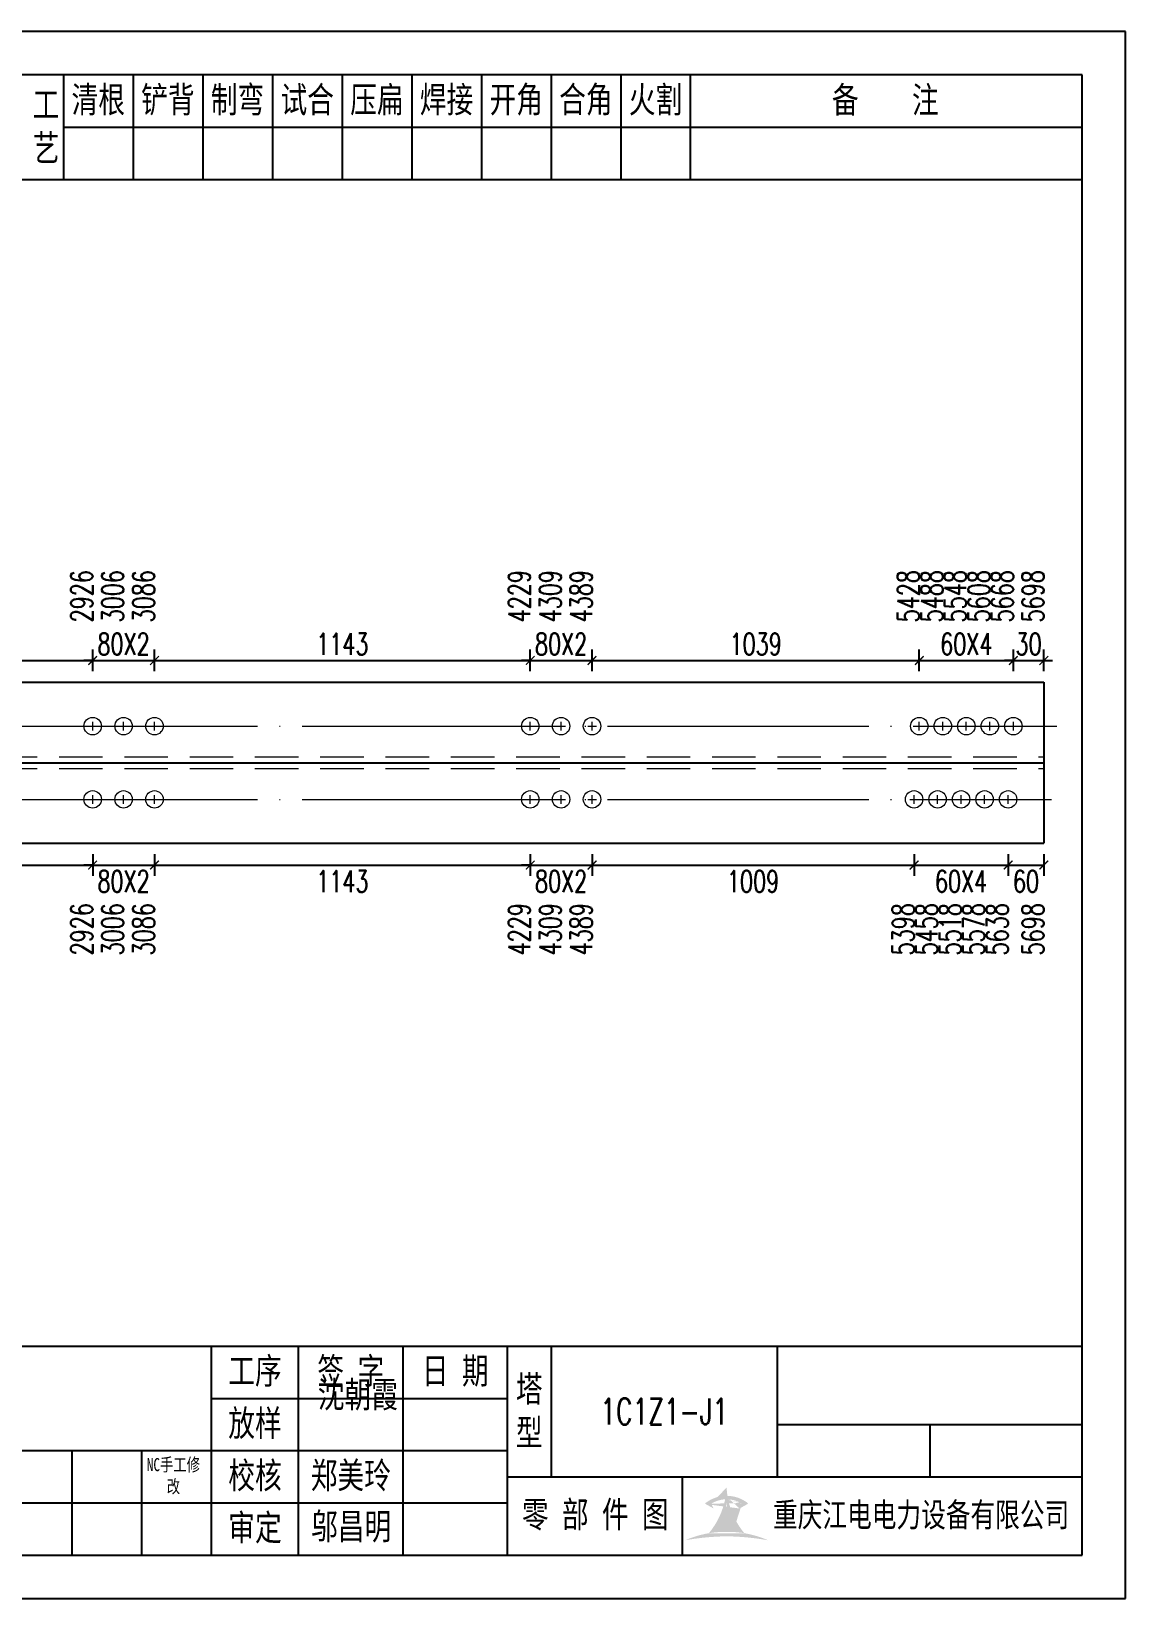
# Model space of a CAD drawing. Header units: millimetres. Extents: x -524 to 9570, y -2481 to 180.
# Drawn here: x 444.3 to 570, y -2400 to -2220 of the extents above; entities that cross this region are included whole.
import ezdxf
from ezdxf.enums import TextEntityAlignment as Align

# ---------------------------------------------------------------- set-up
doc = ezdxf.new("R2010")
doc.units = ezdxf.units.MM
doc.header["$LTSCALE"] = 20
doc.header["$PDMODE"] = 1
doc.linetypes.add('DASHDOT2X', pattern=[1.75, 1.5, -0.125, 0, -0.125])
doc.linetypes.add('HIDDEN', pattern=[0.375, 0.25, -0.125])
for name, color, linetype, lineweight in [('1', 7, 'Continuous', 25), ('11', 1, 'Continuous', 13), ('2', 1, 'HIDDEN', 13), ('5', 7, 'Continuous', 13), ('7', 3, 'DASHDOT2X', 13)]:
    doc.layers.add(name, color=color, linetype=linetype, lineweight=lineweight)
doc.styles.get("Standard").update_dxf_attribs({"font": 'simplex', "width": 0.7, "bigfont": 'gbhzfs.shx'})
doc.styles.add('TITLE_TXT', font='simplex.shx', dxfattribs={"width": 0.75, "height": 2.5, "bigfont": 'gbhzfs.shx'})
doc.dimstyles.new('dimStyle4', dxfattribs={"dimtxt": 2.5, "dimasz": 1, "dimexe": 1.25, "dimexo": 0, "dimgap": 0.63, "dimtad": 2, "dimzin": 0, "dimdsep": 46, "dimtxsty": 'standard', "dimblk": 'ARCHTICK', "dimblk1": 'ARCHTICK', "dimblk2": 'ARCHTICK', "dimcen": 0.09, "dimadec": 0, "dimazin": 0, "dimtfac": 1, "dimtdec": 1, "dimtix": 1, "dimtmove": 2, "dimatfit": 3, "dimfxl": 0, "dimtolj": 1, "dimtzin": 0, "dimarcsym": 0})
doc.dimstyles.get("Standard").update_dxf_attribs({"dimtxt": 2.5, "dimasz": 1, "dimexe": 1.25, "dimexo": 0, "dimgap": 0.63, "dimtad": 1, "dimzin": 0, "dimdsep": 46, "dimtxsty": 'standard', "dimblk": 'ARCHTICK', "dimblk1": 'ARCHTICK', "dimblk2": 'ARCHTICK', "dimcen": 0.09, "dimadec": 0, "dimazin": 0, "dimtfac": 1, "dimtdec": 1, "dimtix": 1, "dimtmove": 2, "dimatfit": 3, "dimfxl": 0, "dimtolj": 1, "dimtzin": 0, "dimarcsym": 0})

# ---------------------------------------------------------------- blocks, each defined once
blk = doc.blocks.new('A$C1E394B87')
for p, q in [((270, 180), (0, 180)), ((270, 0), (270, 180)), ((0, 0), (270, 0))]:
    blk.add_line(p, q)
blk = doc.blocks.new('JgCard')
h = blk.add_hatch(color=256)
edge = h.paths.add_edge_path()
edge.add_arc((223.8016524729837, -21.84717885384339), 29.00860721842082, 79.81716678233735, 89.27812697573944)
edge.add_arc((224.5325955616654, -21.84717885384339), 29.00860721842082, 90.72187302426055, 100.1828332176626)
edge.add_arc((224.0279874541857, -3.830853464385541), 11.50536553551401, 89.30709440376557, 113.6959925615352, ccw=False)
edge.add_arc((224.3062605804644, -3.830853464385541), 11.50536553551401, 66.30400743846491, 90.69290559623443, ccw=False)
edge = h.paths.add_edge_path()
edge.add_arc((233.0302112674253, 13.18449056462987), 8.873034629199061, 191.5208225546964, 219.6965150385776)
edge.add_arc((215.3040367672247, 13.18449056462987), 8.873034629199061, 320.3034849614224, 348.4791774453036)
edge.add_arc((214.0326012329333, 11.43447699248611), 10.13453382683302, 338.1301204334909, 359.9154198731663)
edge.add_arc((234.3016468017167, 11.43447699248611), 10.13453382683302, 180.0845801266699, 201.8698795665091)
edge.add_line((225.937925765641, 10.90576856469295), (225.6552856147136, 10.35609493506945))
edge.add_arc((224.1679533083088, 7.853493107532699), 3.957321353349253, 91.41975307934291, 127.4827228769255)
edge.add_arc((215.3040367672247, 13.18449056462987), 8.873034629199061, 351.0860103832611, 357.2867084751834)
edge.add_line((222.396322269009, 10.90576856469295), (222.6789624199364, 10.35609493506945))
edge.add_line((222.6789624199364, 10.35609493506945), (221.7697188924139, 10.86032854938844))
edge.add_line((225.6552856147136, 10.35609493506945), (226.5654915637542, 10.86086227359522))
edge.add_arc((224.2330238305049, 7.883670059543192), 3.536460377387214, 93.80567765797379, 121.2894356209631)
edge.add_arc((224.1012242041452, 7.883670059543192), 3.536460377387214, 58.7105643790368, 86.1943223420262)
edge.add_arc((224.1679533083088, 7.853493107532699), 3.957321353349253, 52.53023982105776, 88.60436076552203)
edge.add_arc((233.0302112674253, 13.18449056462987), 8.873034629199061, 182.7132915248167, 188.9137221835162)
edge.add_line((224.1671240173246, 11.44943760304955), (224.1671240173246, 11.41951638194644))
blk.add_hatch(color=256).paths.add_polyline_path([(224.1671240173246, 11.41951638190653, 0.09534363958971465), (224.8964730213393, 7.65936347788454, -0.02857973389665951), (226.2029576453306, 7.517096850535836, -0.1235627947319866), (224.3359488967444, 11.41233217421416, -0.1204986991669159), (225.937925765641, 10.90576856469295), (225.6552856147136, 10.35609493506945), (226.5654915637542, 10.86086227359522, 0.5402417223769541), (226.575360567148, 10.99431825130466, 0.158715983985349), (224.2643381876442, 11.80964050730302, -0.02706108524003999), (224.1671240173246, 12.76445731824299, -0.02706225299216489), (224.0699034296731, 11.80959959181416, 0.1586661026302013), (221.7598355252794, 10.99377351487396, 0.5401762534625951), (221.7697205382283, 10.86032763670437, -5.881062471050359e-06), (221.7697188924139, 10.86032854938844), (222.6789624199364, 10.35609493506945), (222.396322269009, 10.90576856469295, -0.1204986991669226), (223.9982991379056, 11.41233217421416, -0.1235627947319868), (222.1312903893195, 7.517096850535836, -0.0285797338966575), (223.4377750133108, 7.65936347788454, 0.09534363958971454)])
for p, q in [((265, 175), (25, 175)), ((148, 175), (148, 163)), ((156, 175), (156, 163)), ((164, 175), (164, 163)), ((172, 175), (172, 163)), ((180, 175), (180, 163)), ((188, 175), (188, 163)), ((196, 175), (196, 163)), ((204, 175), (204, 163)), ((212, 175), (212, 163)), ((220, 175), (220, 163)), ((265, 5), (265, 175)), ((148, 169), (265, 169)), ((25, 163), (265, 163)), ((25, 29), (265, 29)), ((165, 5), (165, 29)), ((175, 5), (175, 29)), ((187, 5), (187, 29)), ((199, 5), (199, 29)), ((204, 29), (204, 14)), ((230, 14), (230, 29)), ((165, 23), (199, 23)), ((230, 20), (265, 20)), ((247.5, 20), (247.5, 14)), ((67, 17), (165, 17)), ((149, 5), (149, 17)), ((157, 5), (157, 17)), ((165, 17), (199, 17)), ((199, 14), (265, 14)), ((219.0802760739607, 14), (219.0802760739607, 5)), ((65, 11), (165, 11)), ((165, 11), (199, 11)), ((25, 5), (265, 5))]:
    blk.add_line(p, q)
blk.add_point((145, 96))
blk.add_blockref('A$C1E394B87', (0, 0))
at = {"attachment_point": 5, "style": 'TITLE_TXT'}
for s, insert, char_height, width in [('{\\fSimHei|b0|i0|c134|p2;工\\P艺}', (146, 169), 3, 4), ('{\\fSimHei|b0|i0|c134|p2;清根}', (152, 172), 3, 8), ('{\\fSimHei|b0|i0|c134|p2;铲背}', (160, 172), 3, 8), ('{\\fSimHei|b0|i0|c134|p2;制弯}', (168, 172), 3, 8.000000000000028), ('{\\fSimHei|b0|i0|c134|p2;试合}', (176, 172), 3, 8), ('{\\fSimHei|b0|i0|c134|p2;压扁}', (184, 172), 3, 8), ('{\\fSimHei|b0|i0|c134|p2;焊接}', (192, 172), 3, 8), ('{\\fSimHei|b0|i0|c134|p2;开角}', (200, 172), 3, 8.000000000000057), ('{\\fSimHei|b0|i0|c134|p2;合角}', (208, 172), 3, 8), ('{\\fSimHei|b0|i0|c134|p2;火割}', (216, 172), 3, 8), ('{\\fSimHei|b0|i0|c134|p2;备    注}', (242.3967818627186, 171.9765054582008), 3, 22), ('{\\fSimHei|b0|i0|c134|p2;工序}', (170, 26), 3, 10), ('{\\fSimHei|b0|i0|c134|p2;签 字}', (181, 26), 3, 12), ('{\\fSimHei|b0|i0|c134|p2;日 期}', (193, 26), 3, 12), ('{\\fSimHei|b0|i0|c134|p2;^I沈朝霞}', (181.0520504248258, 23.27747906449889), 3, 12), ('{\\fSimHei|b0|i0|c134|p2;塔\\P型}', (201.5, 21.5), 3, 5.000000000000028), ('{\\fSimHei|b0|i0|c134|p2;放样}', (170, 20), 3, 10), ('{\\fSimHei|b0|i0|c134|p2;NC手工修改}', (160.6311373906198, 14.05820252967675), 1.5, 6.204069777279955), ('{\\fSimHei|b0|i0|c134|p2;校核}', (170, 14), 3, 10.00000000000003), ('{\\fSimHei|b0|i0|c134|p2;郑美玲}', (181, 14), 3, 12), ('{\\fSimHei|b0|i0|c134|p2;零 部 件 图}', (209.0827348158753, 9.5), 3, 30.76131175444226), ('{\\fSimHei|b0|i0|c134|p2;重庆江电电力设备有限公司}', (246.5086378857131, 9.475432444103376), 2.772000000000001, 63.29400000000002), ('{\\fSimHei|b0|i0|c134|p2;审定}', (170, 8), 3, 10), ('{\\fSimHei|b0|i0|c134|p2;邬昌明}', (181.0428184060297, 8.12303372435349), 3, 12)]:
    blk.add_mtext(s, dxfattribs=dict(at, insert=insert, char_height=char_height, width=width))
blk = doc.blocks.new('M20')
for p, q in [((-0.5, 0), (0.5, 0)), ((0, -0.5), (0, 0.5))]:
    blk.add_line(p, q)
blk.add_circle((0, 0), 1)
blk = doc.blocks.new('_ArchTick')
at = {"color": 0, "linetype": 'ByBlock', "const_width": 0.15}
blk.add_lwpolyline([(-0.5, -0.5), (0.5, 0.5)], dxfattribs=at)
blk = doc.blocks.new('*D1420')
at = {"layer": '11', "color": 0, "lineweight": -2}
for p, q in [((407.0009388456383, -2314.500012380202), (407.0009388456383, -2317.000012380202)), ((451.3560174631493, -2314.500012380202), (451.3560174631493, -2317.000012380202)), ((407.0009388456383, -2315.750012380202), (451.3560174631493, -2315.750012380202))]:
    blk.add_line(p, q, dxfattribs=at)
at = {"layer": 'Defpoints', "color": 0}
for p in [(407.0009388456383, -2314.500012380202), (451.3560174631493, -2314.500012380202), (451.3560174631493, -2315.750012380202)]:
    blk.add_point(p, dxfattribs=at)
at = {"layer": '11', "color": 0, "lineweight": -2, "rotation": 180}
blk.add_blockref('_ArchTick', (407.0009388456383, -2315.750012380202), dxfattribs=at)
at = {"layer": '11', "color": 0, "lineweight": -2}
blk.add_blockref('_ArchTick', (451.3560174631493, -2315.750012380202), dxfattribs=at)
at = {"layer": '11', "color": 0, "insert": (429.1784781543938, -2317.630012380202), "char_height": 2.5, "attachment_point": 5}
blk.add_mtext('\\A1;1143', dxfattribs=at)
blk = doc.blocks.new('*D1421')
at = {"layer": '11', "color": 0, "lineweight": -2}
for p, q in [((451.3560174631493, -2314.500012380202), (451.3560174631493, -2317.000012380202)), ((458.4560174631551, -2314.500012380202), (458.4560174631551, -2317.000012380202)), ((451.3560174631493, -2315.750012380202), (450.3560174631493, -2315.750012380202)), ((451.3560174631493, -2315.750012380202), (458.4560174631551, -2315.750012380202)), ((458.4560174631551, -2315.750012380202), (459.4560174631551, -2315.750012380202))]:
    blk.add_line(p, q, dxfattribs=at)
at = {"layer": 'Defpoints', "color": 0}
for p in [(451.3560174631493, -2314.500012380202), (458.4560174631551, -2314.500012380202), (458.4560174631551, -2315.750012380202)]:
    blk.add_point(p, dxfattribs=at)
at = {"layer": '11', "color": 0, "lineweight": -2}
blk.add_blockref('_ArchTick', (451.3560174631493, -2315.750012380202), dxfattribs=at)
at = {"layer": '11', "color": 0, "lineweight": -2, "rotation": 180}
blk.add_blockref('_ArchTick', (458.4560174631551, -2315.750012380202), dxfattribs=at)
at = {"layer": '11', "color": 0, "insert": (454.9060174631522, -2317.630012380202), "char_height": 2.5, "attachment_point": 5}
blk.add_mtext('\\A1;80X2', dxfattribs=at)
blk = doc.blocks.new('*D1422')
at = {"layer": '11', "color": 0, "lineweight": -2}
for p, q in [((458.4560174631551, -2314.500012380202), (458.4560174631551, -2317.000012380202)), ((501.6110960806618, -2314.500012380202), (501.6110960806618, -2317.000012380202)), ((458.4560174631551, -2315.750012380202), (501.6110960806618, -2315.750012380202))]:
    blk.add_line(p, q, dxfattribs=at)
at = {"layer": 'Defpoints', "color": 0}
for p in [(458.4560174631551, -2314.500012380202), (501.6110960806618, -2314.500012380202), (501.6110960806618, -2315.750012380202)]:
    blk.add_point(p, dxfattribs=at)
at = {"layer": '11', "color": 0, "lineweight": -2, "rotation": 180}
blk.add_blockref('_ArchTick', (458.4560174631551, -2315.750012380202), dxfattribs=at)
at = {"layer": '11', "color": 0, "lineweight": -2}
blk.add_blockref('_ArchTick', (501.6110960806618, -2315.750012380202), dxfattribs=at)
at = {"layer": '11', "color": 0, "insert": (480.0335567719085, -2317.630012380202), "char_height": 2.5, "attachment_point": 5}
blk.add_mtext('\\A1;1143', dxfattribs=at)
blk = doc.blocks.new('*D1423')
at = {"layer": '11', "color": 0, "lineweight": -2}
for p, q in [((501.6110960806618, -2314.500012380202), (501.6110960806618, -2317.000012380202)), ((508.7110960806604, -2314.500012380202), (508.7110960806604, -2317.000012380202)), ((501.6110960806618, -2315.750012380202), (500.6110960806618, -2315.750012380202)), ((501.6110960806618, -2315.750012380202), (508.7110960806604, -2315.750012380202)), ((508.7110960806604, -2315.750012380202), (509.7110960806604, -2315.750012380202))]:
    blk.add_line(p, q, dxfattribs=at)
at = {"layer": 'Defpoints', "color": 0}
for p in [(501.6110960806618, -2314.500012380202), (508.7110960806604, -2314.500012380202), (508.7110960806604, -2315.750012380202)]:
    blk.add_point(p, dxfattribs=at)
at = {"layer": '11', "color": 0, "lineweight": -2}
blk.add_blockref('_ArchTick', (501.6110960806618, -2315.750012380202), dxfattribs=at)
at = {"layer": '11', "color": 0, "lineweight": -2, "rotation": 180}
blk.add_blockref('_ArchTick', (508.7110960806604, -2315.750012380202), dxfattribs=at)
at = {"layer": '11', "color": 0, "insert": (505.1610960806611, -2317.630012380202), "char_height": 2.5, "attachment_point": 5}
blk.add_mtext('\\A1;80X2', dxfattribs=at)
blk = doc.blocks.new('*D1424')
at = {"layer": '11', "color": 0, "lineweight": -2}
for p, q in [((508.7110960806604, -2314.500012380202), (508.7110960806604, -2317.000012380202)), ((545.6999803762446, -2314.500012380202), (545.6999803762446, -2317.000012380202)), ((508.7110960806604, -2315.750012380202), (545.6999803762446, -2315.750012380202))]:
    blk.add_line(p, q, dxfattribs=at)
at = {"layer": 'Defpoints', "color": 0}
for p in [(508.7110960806604, -2314.500012380202), (545.6999803762446, -2314.500012380202), (545.6999803762446, -2315.750012380202)]:
    blk.add_point(p, dxfattribs=at)
at = {"layer": '11', "color": 0, "lineweight": -2, "rotation": 180}
blk.add_blockref('_ArchTick', (508.7110960806604, -2315.750012380202), dxfattribs=at)
at = {"layer": '11', "color": 0, "lineweight": -2}
blk.add_blockref('_ArchTick', (545.6999803762446, -2315.750012380202), dxfattribs=at)
at = {"layer": '11', "color": 0, "insert": (527.2055382284525, -2317.630012380202), "char_height": 2.5, "attachment_point": 5}
blk.add_mtext('\\A1;1009', dxfattribs=at)
blk = doc.blocks.new('*D1425')
at = {"layer": '11', "color": 0, "lineweight": -2}
for p, q in [((545.6999803762446, -2314.500012380202), (545.6999803762446, -2317.000012380202)), ((556.4999803762475, -2314.500012380202), (556.4999803762475, -2317.000012380202)), ((545.6999803762446, -2315.750012380202), (556.4999803762475, -2315.750012380202))]:
    blk.add_line(p, q, dxfattribs=at)
at = {"layer": 'Defpoints', "color": 0}
for p in [(545.6999803762446, -2314.500012380202), (556.4999803762475, -2314.500012380202), (556.4999803762475, -2315.750012380202)]:
    blk.add_point(p, dxfattribs=at)
at = {"layer": '11', "color": 0, "lineweight": -2, "rotation": 180}
blk.add_blockref('_ArchTick', (545.6999803762446, -2315.750012380202), dxfattribs=at)
at = {"layer": '11', "color": 0, "lineweight": -2}
blk.add_blockref('_ArchTick', (556.4999803762475, -2315.750012380202), dxfattribs=at)
at = {"layer": '11', "color": 0, "insert": (551.0999803762461, -2317.630012380202), "char_height": 2.5, "attachment_point": 5}
blk.add_mtext('\\A1;60X4', dxfattribs=at)
blk = doc.blocks.new('*D1426')
at = {"layer": '11', "color": 0, "lineweight": -2}
for p, q in [((556.4999803762475, -2314.500012380202), (556.4999803762475, -2317.000012380202)), ((560.5999803762461, -2314.500012380202), (560.5999803762461, -2317.000012380202)), ((556.4999803762475, -2315.750012380202), (560.5999803762461, -2315.750012380202))]:
    blk.add_line(p, q, dxfattribs=at)
at = {"layer": 'Defpoints', "color": 0}
for p in [(556.4999803762475, -2314.500012380202), (560.5999803762461, -2314.500012380202), (560.5999803762461, -2315.750012380202)]:
    blk.add_point(p, dxfattribs=at)
at = {"layer": '11', "color": 0, "lineweight": -2, "rotation": 180}
blk.add_blockref('_ArchTick', (556.4999803762475, -2315.750012380202), dxfattribs=at)
at = {"layer": '11', "color": 0, "lineweight": -2}
blk.add_blockref('_ArchTick', (560.5999803762461, -2315.750012380202), dxfattribs=at)
at = {"layer": '11', "color": 0, "insert": (558.5499803762468, -2317.630012380202), "char_height": 2.5, "attachment_point": 5}
blk.add_mtext('\\A1;60', dxfattribs=at)
blk = doc.blocks.new('*D1436')
at = {"layer": '11', "color": 0, "lineweight": -2}
for p, q in [((451.3560174631493, -2293.500012380202), (451.3560174631493, -2291.000012380202)), ((458.4560174631551, -2293.500012380202), (458.4560174631551, -2291.000012380202)), ((451.3560174631493, -2292.250012380202), (450.3560174631493, -2292.250012380202)), ((451.3560174631493, -2292.250012380202), (458.4560174631551, -2292.250012380202)), ((458.4560174631551, -2292.250012380202), (459.4560174631551, -2292.250012380202))]:
    blk.add_line(p, q, dxfattribs=at)
at = {"layer": 'Defpoints', "color": 0}
for p in [(458.4560174631551, -2292.250012380202), (451.3560174631493, -2293.500012380202), (458.4560174631551, -2293.500012380202)]:
    blk.add_point(p, dxfattribs=at)
at = {"layer": '11', "color": 0, "lineweight": -2}
blk.add_blockref('_ArchTick', (451.3560174631493, -2292.250012380202), dxfattribs=at)
at = {"layer": '11', "color": 0, "lineweight": -2, "rotation": 180}
blk.add_blockref('_ArchTick', (458.4560174631551, -2292.250012380202), dxfattribs=at)
at = {"layer": '11', "color": 0, "insert": (454.9060174631522, -2290.370012380202), "char_height": 2.5, "attachment_point": 5}
blk.add_mtext('\\A1;80X2', dxfattribs=at)
blk = doc.blocks.new('*D1438')
at = {"layer": '11', "color": 0, "lineweight": -2}
for p, q in [((501.6110960806618, -2293.500012380202), (501.6110960806618, -2291.000012380202)), ((508.7110960806604, -2293.500012380202), (508.7110960806604, -2291.000012380202)), ((501.6110960806618, -2292.250012380202), (500.6110960806618, -2292.250012380202)), ((501.6110960806618, -2292.250012380202), (508.7110960806604, -2292.250012380202)), ((508.7110960806604, -2292.250012380202), (509.7110960806604, -2292.250012380202))]:
    blk.add_line(p, q, dxfattribs=at)
at = {"layer": 'Defpoints', "color": 0}
for p in [(508.7110960806604, -2292.250012380202), (501.6110960806618, -2293.500012380202), (508.7110960806604, -2293.500012380202)]:
    blk.add_point(p, dxfattribs=at)
at = {"layer": '11', "color": 0, "lineweight": -2}
blk.add_blockref('_ArchTick', (501.6110960806618, -2292.250012380202), dxfattribs=at)
at = {"layer": '11', "color": 0, "lineweight": -2, "rotation": 180}
blk.add_blockref('_ArchTick', (508.7110960806604, -2292.250012380202), dxfattribs=at)
at = {"layer": '11', "color": 0, "insert": (505.1610960806611, -2290.370012380202), "char_height": 2.5, "attachment_point": 5}
blk.add_mtext('\\A1;80X2', dxfattribs=at)
blk = doc.blocks.new('*D1441')
at = {"layer": '11', "color": 0, "lineweight": -2}
for p, q in [((557.0999803762461, -2293.500012380202), (557.0999803762461, -2291.000012380202)), ((560.5999803762461, -2293.500012380202), (560.5999803762461, -2291.000012380202)), ((557.0999803762461, -2292.250012380202), (556.0999803762461, -2292.250012380202)), ((557.0999803762461, -2292.250012380202), (560.5999803762461, -2292.250012380202)), ((560.5999803762461, -2292.250012380202), (561.5999803762461, -2292.250012380202))]:
    blk.add_line(p, q, dxfattribs=at)
at = {"layer": 'Defpoints', "color": 0}
for p in [(560.5999803762461, -2292.250012380202), (557.0999803762461, -2293.500012380202), (560.5999803762461, -2293.500012380202)]:
    blk.add_point(p, dxfattribs=at)
at = {"layer": '11', "color": 0, "lineweight": -2}
blk.add_blockref('_ArchTick', (557.0999803762461, -2292.250012380202), dxfattribs=at)
at = {"layer": '11', "color": 0, "lineweight": -2, "rotation": 180}
blk.add_blockref('_ArchTick', (560.5999803762461, -2292.250012380202), dxfattribs=at)
at = {"layer": '11', "color": 0, "insert": (558.8499803762461, -2290.370012380202), "char_height": 2.5, "attachment_point": 5}
blk.add_mtext('\\A1;30', dxfattribs=at)

msp = doc.modelspace()

# ---------------------------------------------------------------- linework, layer by layer
at = {"layer": '1'}
for p, q in [((334.9999803762475, -2294.750012380202), (560.5999803762461, -2294.750012380202)), ((560.5999803762461, -2294.750012380202), (560.5999803762461, -2313.250012380202)), ((334.9999803762475, -2304.000012380202), (560.5999803762461, -2304.000012380202)), ((334.9999803762475, -2313.250012380202), (560.5999803762461, -2313.250012380202))]:
    msp.add_line(p, q, dxfattribs=at)
at = {"layer": '2'}
for p, q in [((334.9999803762475, -2303.327285107475), (560.5999803762461, -2303.327285107475)), ((334.9999803762475, -2304.672739652929), (560.5999803762461, -2304.672739652929))]:
    msp.add_line(p, q, dxfattribs=at)
at = {"layer": '7'}
for p, q in [((334.9999803762475, -2299.795466925656), (562.0999803762461, -2299.795466925656)), ((334.9999803762475, -2308.204557834747), (561.4999803762475, -2308.204557834747))]:
    msp.add_line(p, q, dxfattribs=at)

# ---------------------------------------------------------------- block references
at = {"layer": '1'}
msp.add_blockref('JgCard', (299.9999803762475, -2400.000012380202), dxfattribs=at)
at = {"layer": '5'}
for p in [(451.3560174631493, -2299.795466925656), (454.9060174631522, -2299.795466925656), (458.4560174631551, -2299.795466925656), (501.6110960806618, -2299.795466925656), (505.1610960806647, -2299.795466925656), (508.7110960806604, -2299.795466925656), (546.2999803762505, -2299.795466925656), (548.9999803762475, -2299.795466925656), (551.6999803762446, -2299.795466925656), (554.399980376249, -2299.795466925656), (557.0999803762461, -2299.795466925656), (451.3560174631493, -2308.204557834747), (454.9060174631522, -2308.204557834747), (458.4560174631551, -2308.204557834747), (501.6110960806618, -2308.204557834747), (505.1610960806647, -2308.204557834747), (508.7110960806604, -2308.204557834747), (545.6999803762446, -2308.204557834747), (548.399980376249, -2308.204557834747), (551.0999803762461, -2308.204557834747), (553.7999803762505, -2308.204557834747), (556.4999803762475, -2308.204557834747)]:
    msp.add_blockref('M20', p, dxfattribs=at)

# ---------------------------------------------------------------- texts
at = {"layer": '1', "width": 0.7}
for s, p in [('2926', (451.3560174631493, -2287.875012380202)), ('3006', (454.9060174631522, -2287.875012380202)), ('3086', (458.4560174631551, -2287.875012380202)), ('4229', (501.6110960806618, -2287.875012380202)), ('4309', (505.1610960806647, -2287.875012380202)), ('4389', (508.7110960806604, -2287.875012380202)), ('5428', (546.2999803762505, -2287.875012380202)), ('5488', (548.9999803762475, -2287.875012380202)), ('5548', (551.6999803762446, -2287.875012380202)), ('5608', (554.399980376249, -2287.875012380202)), ('5668', (557.0999803762461, -2287.875012380202)), ('5698', (560.5999803762461, -2287.875012380202))]:
    msp.add_text(s, height=2.5, rotation=90, dxfattribs=at).set_placement(p)
for s, p in [('2926', (451.3560174631493, -2320.125012380202)), ('3006', (454.9060174631522, -2320.125012380202)), ('3086', (458.4560174631551, -2320.125012380202)), ('4229', (501.6110960806618, -2320.125012380202)), ('4309', (505.1610960806647, -2320.125012380202)), ('4389', (508.7110960806604, -2320.125012380202)), ('5398', (545.6999803762446, -2320.125012380202)), ('5458', (548.399980376249, -2320.125012380202)), ('5518', (551.0999803762461, -2320.125012380202)), ('5578', (553.7999803762505, -2320.125012380202)), ('5638', (556.4999803762475, -2320.125012380202)), ('5698', (560.5999803762461, -2320.125012380202))]:
    msp.add_text(s, height=2.5, rotation=90, dxfattribs=at).set_placement(p, align=Align.RIGHT)
msp.add_text('1C1Z1-J1', height=3, dxfattribs=at).set_placement((516.9999803762475, -2378.500012380202), align=Align.MIDDLE_CENTER)

# ---------------------------------------------------------------- dimensions: what is measured, and where the dimension line sits
at = {"layer": '11'}
for base, p1, p2, text in [((451.3560174631493, -2292.250012380202), (410.6009388456441, -2293.500012380202), (451.3560174631493, -2293.500012380202), '1083'), ((501.6110960806618, -2292.250012380202), (458.4560174631551, -2293.500012380202), (501.6110960806618, -2293.500012380202), '1143'), ((546.2999803762505, -2292.250012380202), (508.7110960806604, -2293.500012380202), (546.2999803762505, -2293.500012380202), '1039'), ((557.0999803762461, -2292.250012380202), (546.2999803762505, -2293.500012380202), (557.0999803762461, -2293.500012380202), '60X4')]:
    msp.add_linear_dim(base=base, p1=p1, p2=p2, text=text, dimstyle='standard', override={"dimtxt": 2.5}, dxfattribs=at).render()
for base, p1, p2, text, dimstyle, picture, middle in [((458.4560174631551, -2292.250012380202), (451.3560174631493, -2293.500012380202), (458.4560174631551, -2293.500012380202), '80X2', 'standard', '*D1436', (454.9060174631522, -2290.370012380202)), ((508.7110960806604, -2292.250012380202), (501.6110960806618, -2293.500012380202), (508.7110960806604, -2293.500012380202), '80X2', 'standard', '*D1438', (505.1610960806611, -2290.370012380202)), ((560.5999803762461, -2292.250012380202), (557.0999803762461, -2293.500012380202), (560.5999803762461, -2293.500012380202), '30', 'standard', '*D1441', (558.8499803762461, -2290.370012380202)), ((451.3560174631493, -2315.750012380202), (407.0009388456383, -2314.500012380202), (451.3560174631493, -2314.500012380202), '1143', 'dimStyle4', '*D1420', (429.1784781543938, -2317.630012380202)), ((458.4560174631551, -2315.750012380202), (451.3560174631493, -2314.500012380202), (458.4560174631551, -2314.500012380202), '80X2', 'dimStyle4', '*D1421', (454.9060174631522, -2317.630012380202)), ((501.6110960806618, -2315.750012380202), (458.4560174631551, -2314.500012380202), (501.6110960806618, -2314.500012380202), '1143', 'dimStyle4', '*D1422', (480.0335567719085, -2317.630012380202)), ((508.7110960806604, -2315.750012380202), (501.6110960806618, -2314.500012380202), (508.7110960806604, -2314.500012380202), '80X2', 'dimStyle4', '*D1423', (505.1610960806611, -2317.630012380202)), ((545.6999803762446, -2315.750012380202), (508.7110960806604, -2314.500012380202), (545.6999803762446, -2314.500012380202), '1009', 'dimStyle4', '*D1424', (527.2055382284525, -2317.630012380202)), ((556.4999803762475, -2315.750012380202), (545.6999803762446, -2314.500012380202), (556.4999803762475, -2314.500012380202), '60X4', 'dimStyle4', '*D1425', (551.0999803762461, -2317.630012380202)), ((560.5999803762461, -2315.750012380202), (556.4999803762475, -2314.500012380202), (560.5999803762461, -2314.500012380202), '60', 'dimStyle4', '*D1426', (558.5499803762468, -2317.630012380202))]:
    dim = msp.add_linear_dim(base=base, p1=p1, p2=p2, text=text, dimstyle=dimstyle, override={"dimtxt": 2.5}, dxfattribs=at)
    dim.commit()
    dim.dimension.update_dxf_attribs({"geometry": picture, "text_midpoint": middle})

doc.saveas('drawing.dxf')
